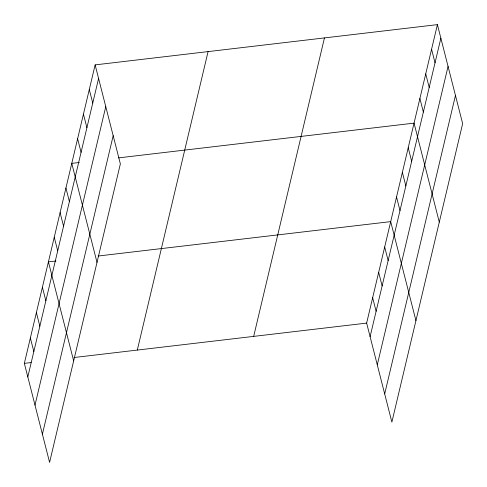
<?xml version="1.0" encoding="UTF-8"?>
<svg xmlns="http://www.w3.org/2000/svg" width="487" height="487" viewBox="0 0 487 487"><rect width="100%" height="100%" fill="white"/><g stroke="black" fill="none" stroke-linecap="round" stroke-linejoin="round"><path stroke-width="0.73" d="M95.129 64.887L120.362 163.9L49.589 462.37L24.35 363.357L95.129 64.887L437.411 24.63L462.65 123.643L391.871 422.113L366.638 323.1L437.411 24.63M27.808 376.926L98.587 78.456M34.997 405.123L105.77 106.647M42.399 434.173L113.179 135.703M137.304 350.074L208.083 51.598M253.678 336.383L324.458 37.913M370.096 336.669L440.869 38.199M377.279 364.866L448.058 66.396M384.687 393.922L455.461 95.446M79.302 162.494L71.772 163.376L97.01 262.396M118.457 157.891L414.053 123.126L439.292 222.139M55.944 260.989L48.414 261.872L73.653 360.891M98.112 256.028L390.702 221.622L415.935 320.635M24.35 363.357L31.125 362.559M74.048 357.513L366.638 323.1M431.573 49.254L435.031 62.823M425.735 73.878L429.193 87.447M419.897 98.502L423.355 112.071M408.216 147.75L411.673 161.319M402.378 172.374L405.835 185.943M396.54 196.998L399.997 210.567M384.681 246.994L388.139 260.563M378.667 272.361L382.125 285.93M372.652 297.734L376.11 311.303M89.285 89.511L92.749 103.08M83.447 114.128L86.905 127.704M77.61 138.752L81.067 152.328M65.934 188L69.391 201.575M60.09 212.624L63.554 226.199M54.252 237.248L57.709 250.823M42.399 287.245L45.857 300.814M36.385 312.617L39.843 326.187M30.364 337.984L33.822 351.553"/></g></svg>
